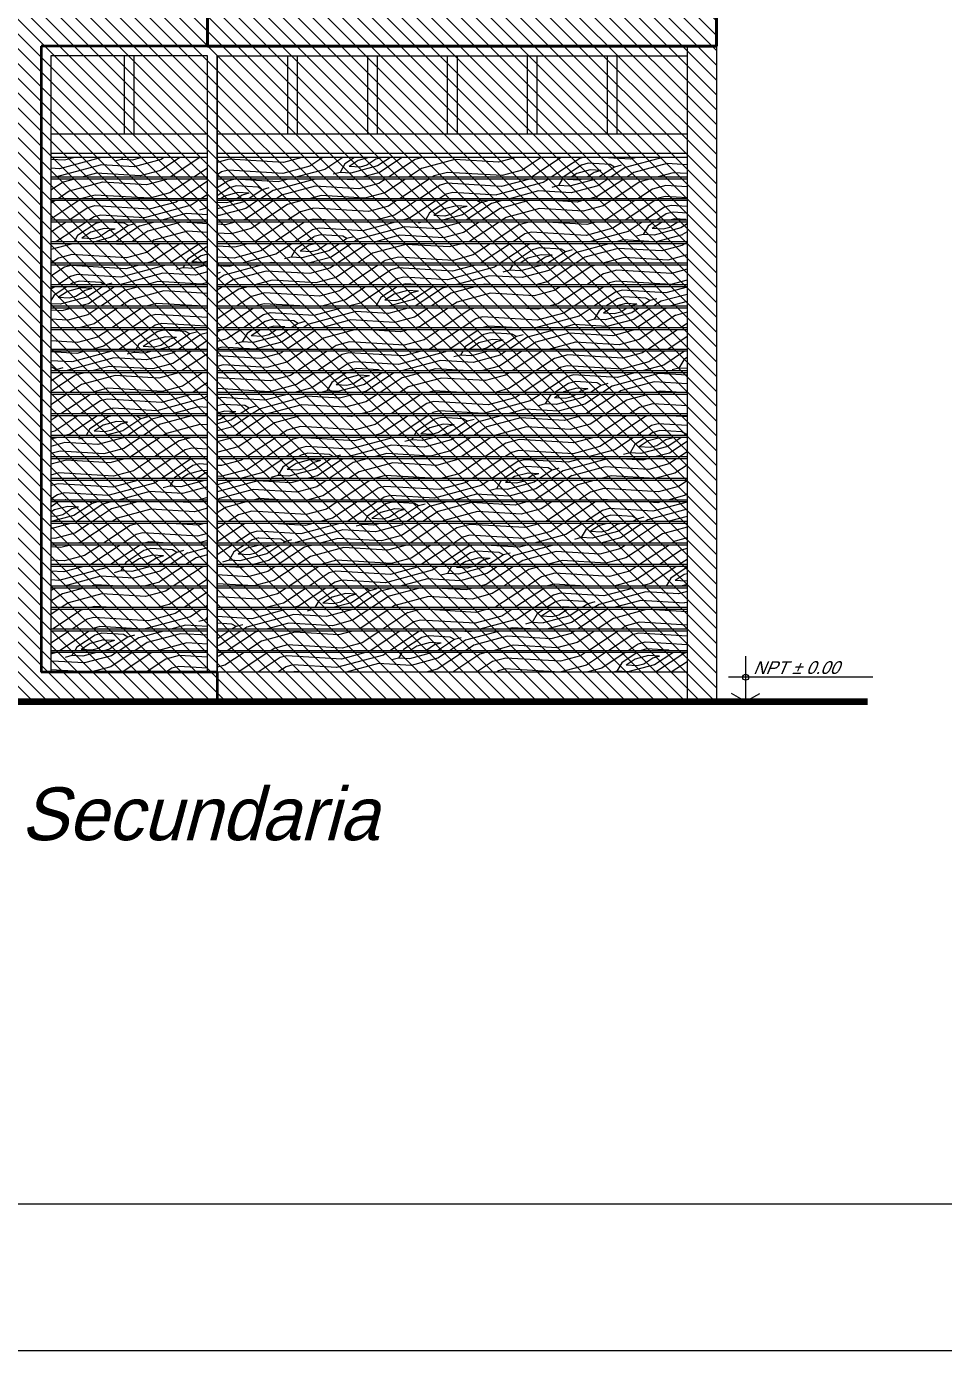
# Model space of a CAD drawing. Header units: millimetres. Extents: x 3779 to 7711, y 1445 to 3132.
# Drawn here: x 3988.84 to 3993.53, y 1448.63 to 1455.39 of the extents above; entities that cross this region are included whole.
import ezdxf

# ---------------------------------------------------------------- set-up
doc = ezdxf.new("R2010")
doc.units = ezdxf.units.MM
for name, color, linetype, lineweight in [('cotas', 7, 'Continuous', 5), ('pluma 0.0', 33, 'Continuous', 0), ('pluma 0.5', 41, 'Continuous', 5), ('pluma 1', 1, 'Continuous', 9), ('pluma 12', 30, 'Continuous', 120), ('pluma 3.5', 253, 'Continuous', 35), ('pluma 4', 34, 'Continuous', 40), ('TEXTO', 7, 'Continuous', 9), ('TEXTURAS', 35, 'Continuous', 5)]:
    doc.layers.add(name, color=color, linetype=linetype, lineweight=lineweight)
doc.styles.add('nombreambiente', font='stylu.ttf', dxfattribs={"oblique": 20})
doc.styles.get("Standard").update_dxf_attribs({"font": 'arial.ttf'})
pattern_1 = [(150, (-154.0932, 25.6991), (-0.6830127, -0.1830127), [0.025, -0.475]), (240, (-154.3539, 25.64753), (0.1830127, -0.6830127), [0.05, -0.45]), (195, (-154.2423, 25.64083), (-0.25, -0.433012702), [0.03535, -0.10605, 0.03535, -0.0707, 0.2475, -0.212156781]), (195, (-154.05904, 25.70823), (-0.25, -0.433012702), [0.035355, -0.07071, 0.035355, -0.56568678]), (195, (-154.2356, 25.75243), (-0.25, -0.433012702), [0.035355, -0.67175178]), (195, (-154.2664, 25.7991), (-0.25, -0.433012702), [0.035355, -0.67175178]), (195, (-154.22645, 25.71828), (-0.25, -0.433012702), [0.035355, -0.67175178]), (195, (-154.2173, 25.68413), (-0.25, -0.433012702), [0.07071, -0.63639678]), (195, (-154.51305, 25.42187), (-0.25, -0.433012702), [0.07071, -0.63639678]), (195, (-154.1865, 25.63748), (-0.25, -0.433012702), [0.14142, -0.56568678]), (195, (-154.17734, 25.60333), (-0.25, -0.433012702), [0.14142, -0.56568678]), (195, (-154.5338, 25.63593), (-0.25, -0.433012702), [0.14142, -0.56568678]), (195, (-154.1807, 25.54753), (-0.25, -0.433012702), [0.106066, -0.60104078]), (195, (-154.1316, 25.43258), (-0.25, -0.433012702), [0.106066, -0.60104078]), (195, (-154.1499, 25.50088), (-0.25, -0.433012702), [0.106066, -0.60104078]), (195, (-154.50635, 25.53347), (-0.25, -0.433012702), [0.1767767, -0.53033008]), (195, (-154.47555, 25.48682), (-0.25, -0.433012702), [0.1767767, -0.53033008]), (195, (-154.45635, 25.62008), (-0.25, -0.433012702), [0.247487373, -0.45961941]), (176.565051, (-154.1615, 25.68078), (-0.433012702, 0.25), [0.055901695, -1.06213229]), (176.565051, (-154.3231, 25.60088), (-0.433012702, 0.25), [0.055901695, -1.06213229]), (176.565051, (-154.27645, 25.63168), (-0.433012702, 0.25), [0.055901695, -1.06213229]), (176.565051, (-154.11484, 25.71158), (-0.433012702, 0.25), [0.1118034, -1.00623059]), (176.565051, (-154.31395, 25.56673), (-0.433012702, 0.25), [0.1677051, -0.95032889]), (176.565051, (-154.28315, 25.52008), (-0.433012702, 0.25), [0.2236068, -0.89442719]), (176.565051, (-154.25234, 25.47343), (-0.433012702, 0.25), [0.2236068, -0.89442719]), (176.565051, (-154.2624, 25.30602), (-0.433012702, 0.25), [0.2236068, -0.89442719]), (176.565051, (-154.2374, 25.34932), (-0.433012702, 0.25), [0.2795085, -0.83852549]), (176.565051, (-154.23404, 25.40512), (-0.433012702, 0.25), [0.2795085, -0.83852549]), (213.434949, (-154.2856, 25.66583), (-0.25, -0.433012702), [0.055901695, -1.06213229]), (213.434949, (-154.19565, 25.67163), (-0.25, -0.433012702), [0.055901695, -1.06213229]), (213.434949, (-154.0932, 25.69908), (-0.25, -0.433012702), [0.1118034, -1.00623059]), (213.434949, (-154.2606, 25.70913), (-0.25, -0.433012702), [0.1118034, -1.00623059]), (213.434949, (-154.0374, 25.69573), (-0.25, -0.433012702), [0.1677051, -0.95032889]), (213.434949, (-153.9941, 25.67073), (-0.25, -0.433012702), [0.2236068, -0.89442719]), (213.434949, (-154.3963, 25.87408), (-0.25, -0.433012702), [0.2236068, -0.89442719]), (213.434949, (-154.26975, 25.74328), (-0.25, -0.433012702), [0.2236068, -0.89442719]), (213.434949, (-154.33135, 25.83658), (-0.25, -0.433012702), [0.2795085, -0.83852549]), (213.434949, (-154.30055, 25.78993), (-0.25, -0.433012702), [0.2795085, -0.83852549])]

# ---------------------------------------------------------------- blocks, each defined once
blk = doc.blocks.new('ttryt')
at = {"layer": 'pluma 1'}
for p, q in [((1118.6396, 393.5141), (1118.6396, 393.2829)), ((1119.2894, 393.4071), (1118.5516, 393.4071)), ((1118.6396, 393.2829), (1118.5676, 393.3244)), ((1118.6396, 393.2829), (1118.7115, 393.3244))]:
    blk.add_line(p, q, dxfattribs=at)
at = {"layer": 'pluma 1', "linetype": 'Continuous'}
blk.add_circle((1118.6396, 393.4071), 0.015, dxfattribs=at)

msp = doc.modelspace()

# ---------------------------------------------------------------- hatches: boundary and pattern name
at = {"layer": 'pluma 0.0'}
h = msp.add_hatch(dxfattribs=at)
h.set_pattern_fill('LINE', color=256, scale=0.016875, angle=135)
h.set_pattern_definition([(135, (-23111.18941, -8375.24651), (-0.03788545551, -0.03788545551), [])])
h.paths.add_polyline_path([(3985.3676, 1451.9447), (3985.3676, 1466.4947), (3992.3676, 1466.4947), (3992.3676, 1451.9447)])
at = {"layer": 'TEXTURAS'}
h = msp.add_hatch(dxfattribs=at)
h.set_pattern_fill('WOODFACE', color=256, scale=0.5, angle=150, pattern_type=2)
h.set_pattern_definition(pattern_1)
h.paths.add_polyline_path([(3989.7676, 1454.3947), (3988.9676, 1454.3947), (3988.9676, 1454.2947), (3989.7676, 1454.2947)])
h.paths.add_polyline_path([(3989.7676, 1454.5047), (3988.9676, 1454.5047), (3988.9676, 1454.4047), (3989.7676, 1454.4047)])
h.paths.add_polyline_path([(3989.7676, 1454.6147), (3988.9676, 1454.6147), (3988.9676, 1454.5147), (3989.7676, 1454.5147)])
h.paths.add_polyline_path([(3989.7676, 1454.7247), (3988.9676, 1454.7247), (3988.9676, 1454.6247), (3989.7676, 1454.6247)])
h = msp.add_hatch(dxfattribs=at)
h.set_pattern_fill('WOODFACE', color=256, scale=0.5, angle=150, pattern_type=2)
h.set_pattern_definition(pattern_1)
h.paths.add_polyline_path([(3992.2176, 1452.1947), (3989.8176, 1452.1947), (3989.8176, 1452.0947), (3992.2176, 1452.0947)])
h.paths.add_polyline_path([(3992.2176, 1452.3047), (3989.8176, 1452.3047), (3989.8176, 1452.2047), (3992.2176, 1452.2047)])
h.paths.add_polyline_path([(3992.2176, 1452.4147), (3989.8176, 1452.4147), (3989.8176, 1452.3147), (3992.2176, 1452.3147)])
h.paths.add_polyline_path([(3992.2176, 1452.5247), (3989.8176, 1452.5247), (3989.8176, 1452.4247), (3992.2176, 1452.4247)])
h.paths.add_polyline_path([(3992.2176, 1452.6347), (3989.8176, 1452.6347), (3989.8176, 1452.5347), (3992.2176, 1452.5347)])
h.paths.add_polyline_path([(3992.2176, 1452.7447), (3989.8176, 1452.7447), (3989.8176, 1452.6447), (3992.2176, 1452.6447)])
h.paths.add_polyline_path([(3992.2176, 1452.8547), (3989.8176, 1452.8547), (3989.8176, 1452.7547), (3992.2176, 1452.7547)])
h.paths.add_polyline_path([(3992.2176, 1452.9647), (3989.8176, 1452.9647), (3989.8176, 1452.8647), (3992.2176, 1452.8647)])
h.paths.add_polyline_path([(3992.2176, 1453.0747), (3989.8176, 1453.0747), (3989.8176, 1452.9747), (3992.2176, 1452.9747)])
h.paths.add_polyline_path([(3992.2176, 1453.1847), (3989.8176, 1453.1847), (3989.8176, 1453.0847), (3992.2176, 1453.0847)])
h.paths.add_polyline_path([(3992.2176, 1453.2947), (3989.8176, 1453.2947), (3989.8176, 1453.1947), (3992.2176, 1453.1947)])
h.paths.add_polyline_path([(3992.2176, 1453.4047), (3989.8176, 1453.4047), (3989.8176, 1453.3047), (3992.2176, 1453.3047)])
h.paths.add_polyline_path([(3992.2176, 1453.5147), (3989.8176, 1453.5147), (3989.8176, 1453.4147), (3992.2176, 1453.4147)])
h.paths.add_polyline_path([(3992.2176, 1453.6247), (3989.8176, 1453.6247), (3989.8176, 1453.5247), (3992.2176, 1453.5247)])
h.paths.add_polyline_path([(3992.2176, 1453.7347), (3989.8176, 1453.7347), (3989.8176, 1453.6347), (3992.2176, 1453.6347)])
h.paths.add_polyline_path([(3992.2176, 1453.8447), (3989.8176, 1453.8447), (3989.8176, 1453.7447), (3992.2176, 1453.7447)])
h.paths.add_polyline_path([(3992.2176, 1453.9547), (3989.8176, 1453.9547), (3989.8176, 1453.8547), (3992.2176, 1453.8547)])
h.paths.add_polyline_path([(3992.2176, 1454.0647), (3989.8176, 1454.0647), (3989.8176, 1453.9647), (3992.2176, 1453.9647)])
h.paths.add_polyline_path([(3992.2176, 1454.1747), (3989.8176, 1454.1747), (3989.8176, 1454.0747), (3992.2176, 1454.0747)])
h.paths.add_polyline_path([(3992.2176, 1454.2847), (3989.8176, 1454.2847), (3989.8176, 1454.1847), (3992.2176, 1454.1847)])
h.paths.add_polyline_path([(3992.2176, 1454.3947), (3989.8176, 1454.3947), (3989.8176, 1454.2947), (3992.2176, 1454.2947)])
h.paths.add_polyline_path([(3992.2176, 1454.5047), (3989.8176, 1454.5047), (3989.8176, 1454.4047), (3992.2176, 1454.4047)])
h.paths.add_polyline_path([(3992.2176, 1454.6147), (3989.8176, 1454.6147), (3989.8176, 1454.5147), (3992.2176, 1454.5147)])
h.paths.add_polyline_path([(3992.2176, 1454.7247), (3989.8176, 1454.7247), (3989.8176, 1454.6247), (3992.2176, 1454.6247)])
h = msp.add_hatch(dxfattribs=at)
h.set_pattern_fill('WOODFACE', color=256, scale=0.5, angle=150, pattern_type=2)
h.set_pattern_definition([(150, (13.17765, 26.3241), (-0.6830127, -0.1830127), [0.025, -0.475]), (240, (12.91694, 26.27253), (0.1830127, -0.6830127), [0.05, -0.45]), (195, (13.02855, 26.26583), (-0.25, -0.433012702), [0.03535, -0.10605, 0.03535, -0.0707, 0.2475, -0.212156781]), (195, (13.2118, 26.33323), (-0.25, -0.433012702), [0.035355, -0.07071, 0.035355, -0.56568678]), (195, (13.03524, 26.37743), (-0.25, -0.433012702), [0.035355, -0.67175178]), (195, (13.00444, 26.4241), (-0.25, -0.433012702), [0.035355, -0.67175178]), (195, (13.0444, 26.34328), (-0.25, -0.433012702), [0.035355, -0.67175178]), (195, (13.05355, 26.30913), (-0.25, -0.433012702), [0.07071, -0.63639678]), (195, (12.7578, 26.04687), (-0.25, -0.433012702), [0.07071, -0.63639678]), (195, (13.08435, 26.26248), (-0.25, -0.433012702), [0.14142, -0.56568678]), (195, (13.0935, 26.22833), (-0.25, -0.433012702), [0.14142, -0.56568678]), (195, (12.73704, 26.26093), (-0.25, -0.433012702), [0.14142, -0.56568678]), (195, (13.09015, 26.17253), (-0.25, -0.433012702), [0.106066, -0.60104078]), (195, (13.13925, 26.05758), (-0.25, -0.433012702), [0.106066, -0.60104078]), (195, (13.12095, 26.12588), (-0.25, -0.433012702), [0.106066, -0.60104078]), (195, (12.7645, 26.15847), (-0.25, -0.433012702), [0.1767767, -0.53033008]), (195, (12.7953, 26.11182), (-0.25, -0.433012702), [0.1767767, -0.53033008]), (195, (12.8145, 26.24508), (-0.25, -0.433012702), [0.247487373, -0.45961941]), (176.565051, (13.10935, 26.30578), (-0.433012702, 0.25), [0.055901695, -1.06213229]), (176.565051, (12.94774, 26.22588), (-0.433012702, 0.25), [0.055901695, -1.06213229]), (176.565051, (12.9944, 26.25668), (-0.433012702, 0.25), [0.055901695, -1.06213229]), (176.565051, (13.156, 26.33658), (-0.433012702, 0.25), [0.1118034, -1.00623059]), (176.565051, (12.9569, 26.19173), (-0.433012702, 0.25), [0.1677051, -0.95032889]), (176.565051, (12.9877, 26.14508), (-0.433012702, 0.25), [0.2236068, -0.89442719]), (176.565051, (13.0185, 26.09843), (-0.433012702, 0.25), [0.2236068, -0.89442719]), (176.565051, (13.00845, 25.93102), (-0.433012702, 0.25), [0.2236068, -0.89442719]), (176.565051, (13.03345, 25.97432), (-0.433012702, 0.25), [0.2795085, -0.83852549]), (176.565051, (13.0368, 26.03012), (-0.433012702, 0.25), [0.2795085, -0.83852549]), (213.434949, (12.98524, 26.29083), (-0.25, -0.433012702), [0.055901695, -1.06213229]), (213.434949, (13.0752, 26.29663), (-0.25, -0.433012702), [0.055901695, -1.06213229]), (213.434949, (13.17765, 26.32408), (-0.25, -0.433012702), [0.1118034, -1.00623059]), (213.434949, (13.01024, 26.33413), (-0.25, -0.433012702), [0.1118034, -1.00623059]), (213.434949, (13.23345, 26.32073), (-0.25, -0.433012702), [0.1677051, -0.95032889]), (213.434949, (13.27675, 26.29573), (-0.25, -0.433012702), [0.2236068, -0.89442719]), (213.434949, (12.87454, 26.49908), (-0.25, -0.433012702), [0.2236068, -0.89442719]), (213.434949, (13.0011, 26.36828), (-0.25, -0.433012702), [0.2236068, -0.89442719]), (213.434949, (12.9395, 26.46158), (-0.25, -0.433012702), [0.2795085, -0.83852549]), (213.434949, (12.9703, 26.41493), (-0.25, -0.433012702), [0.2795085, -0.83852549])])
h.paths.add_polyline_path([(3989.7676, 1452.0947), (3989.7676, 1452.1947), (3988.9676, 1452.1947), (3988.9676, 1452.0947)])
h.paths.add_polyline_path([(3989.7676, 1452.2047), (3989.7676, 1452.3047), (3988.9676, 1452.3047), (3988.9676, 1452.2047)])
h.paths.add_polyline_path([(3989.7676, 1452.3147), (3989.7676, 1452.4147), (3988.9676, 1452.4147), (3988.9676, 1452.3147)])
h.paths.add_polyline_path([(3989.7676, 1452.4247), (3989.7676, 1452.5247), (3988.9676, 1452.5247), (3988.9676, 1452.4247)])
h.paths.add_polyline_path([(3989.7676, 1452.5347), (3989.7676, 1452.6347), (3988.9676, 1452.6347), (3988.9676, 1452.5347)])
h.paths.add_polyline_path([(3989.7676, 1452.6447), (3989.7676, 1452.7447), (3988.9676, 1452.7447), (3988.9676, 1452.6447)])
h.paths.add_polyline_path([(3989.7676, 1452.7547), (3989.7676, 1452.8547), (3988.9676, 1452.8547), (3988.9676, 1452.7547)])
h.paths.add_polyline_path([(3989.7676, 1452.8647), (3989.7676, 1452.9647), (3988.9676, 1452.9647), (3988.9676, 1452.8647)])
h.paths.add_polyline_path([(3989.7676, 1452.9747), (3989.7676, 1453.0747), (3988.9676, 1453.0747), (3988.9676, 1452.9747)])
h.paths.add_polyline_path([(3989.7676, 1453.0847), (3989.7676, 1453.1847), (3988.9676, 1453.1847), (3988.9676, 1453.0847)])
h.paths.add_polyline_path([(3989.7676, 1453.1947), (3989.7676, 1453.2947), (3988.9676, 1453.2947), (3988.9676, 1453.1947)])
h.paths.add_polyline_path([(3989.7676, 1453.3047), (3989.7676, 1453.4047), (3988.9676, 1453.4047), (3988.9676, 1453.3047)])
h.paths.add_polyline_path([(3989.7676, 1453.4147), (3989.7676, 1453.5147), (3988.9676, 1453.5147), (3988.9676, 1453.4147)])
h.paths.add_polyline_path([(3989.7676, 1453.5247), (3989.7676, 1453.6247), (3988.9676, 1453.6247), (3988.9676, 1453.5247)])
h.paths.add_polyline_path([(3989.7676, 1453.6347), (3989.7676, 1453.7347), (3988.9676, 1453.7347), (3988.9676, 1453.6347)])
h.paths.add_polyline_path([(3989.7676, 1453.7447), (3989.7676, 1453.8447), (3988.9676, 1453.8447), (3988.9676, 1453.7447)])
h.paths.add_polyline_path([(3989.7676, 1453.8547), (3989.7676, 1453.9547), (3988.9676, 1453.9547), (3988.9676, 1453.8547)])
h.paths.add_polyline_path([(3989.7676, 1453.9647), (3989.7676, 1454.0647), (3988.9676, 1454.0647), (3988.9676, 1453.9647)])
h.paths.add_polyline_path([(3989.7676, 1454.0747), (3989.7676, 1454.1747), (3988.9676, 1454.1747), (3988.9676, 1454.0747)])
h.paths.add_polyline_path([(3989.7676, 1454.1847), (3989.7676, 1454.2847), (3988.9676, 1454.2847), (3988.9676, 1454.1847)])

# ---------------------------------------------------------------- linework, layer by layer
at = {"layer": 'cotas'}
for points in [[(3943.8761, 1448.6283), (4003.2761, 1448.6283), (4003.2761, 1490.6283), (3943.8761, 1490.6283)], [(3944.6261, 1449.3783), (4002.5261, 1449.3783), (4002.5261, 1489.8783), (3944.6261, 1489.8783)]]:
    msp.add_lwpolyline(points, close=True, dxfattribs=at)
at = {"layer": 'pluma 0.5'}
for p, q in [((3989.7676, 1454.7247), (3988.9676, 1454.7247)), ((3992.2176, 1454.7247), (3989.8176, 1454.7247)), ((3989.7676, 1454.6247), (3988.9676, 1454.6247)), ((3992.2176, 1454.6247), (3989.8176, 1454.6247)), ((3989.7676, 1454.6147), (3988.9676, 1454.6147)), ((3992.2176, 1454.6147), (3989.8176, 1454.6147)), ((3989.7676, 1454.5147), (3988.9676, 1454.5147)), ((3989.7676, 1454.5047), (3988.9676, 1454.5047)), ((3992.2176, 1454.5147), (3989.8176, 1454.5147)), ((3992.2176, 1454.5047), (3989.8176, 1454.5047)), ((3989.7676, 1454.4047), (3988.9676, 1454.4047)), ((3989.7676, 1454.3947), (3988.9676, 1454.3947)), ((3992.2176, 1454.4047), (3989.8176, 1454.4047)), ((3992.2176, 1454.3947), (3989.8176, 1454.3947)), ((3989.7676, 1454.2947), (3988.9676, 1454.2947)), ((3992.2176, 1454.2947), (3989.8176, 1454.2947)), ((3989.7676, 1454.2847), (3988.9676, 1454.2847)), ((3992.2176, 1454.2847), (3989.8176, 1454.2847)), ((3989.7676, 1454.1847), (3988.9676, 1454.1847)), ((3989.7676, 1454.1747), (3988.9676, 1454.1747)), ((3992.2176, 1454.1847), (3989.8176, 1454.1847)), ((3992.2176, 1454.1747), (3989.8176, 1454.1747)), ((3989.7676, 1454.0747), (3988.9676, 1454.0747)), ((3989.7676, 1454.0647), (3988.9676, 1454.0647)), ((3992.2176, 1454.0747), (3989.8176, 1454.0747)), ((3992.2176, 1454.0647), (3989.8176, 1454.0647)), ((3989.7676, 1453.9647), (3988.9676, 1453.9647)), ((3989.7676, 1453.9547), (3988.9676, 1453.9547)), ((3992.2176, 1453.9647), (3989.8176, 1453.9647)), ((3992.2176, 1453.9547), (3989.8176, 1453.9547)), ((3989.7676, 1453.8547), (3988.9676, 1453.8547)), ((3989.7676, 1453.8447), (3988.9676, 1453.8447)), ((3992.2176, 1453.8547), (3989.8176, 1453.8547)), ((3992.2176, 1453.8447), (3989.8176, 1453.8447)), ((3989.7676, 1453.7447), (3988.9676, 1453.7447)), ((3992.2176, 1453.7447), (3989.8176, 1453.7447)), ((3989.7676, 1453.7347), (3988.9676, 1453.7347)), ((3992.2176, 1453.7347), (3989.8176, 1453.7347)), ((3989.7676, 1453.6347), (3988.9676, 1453.6347)), ((3989.7676, 1453.6247), (3988.9676, 1453.6247)), ((3992.2176, 1453.6347), (3989.8176, 1453.6347)), ((3992.2176, 1453.6247), (3989.8176, 1453.6247)), ((3989.7676, 1453.5247), (3988.9676, 1453.5247)), ((3989.7676, 1453.5147), (3988.9676, 1453.5147)), ((3992.2176, 1453.5247), (3989.8176, 1453.5247)), ((3992.2176, 1453.5147), (3989.8176, 1453.5147)), ((3989.7676, 1453.4147), (3988.9676, 1453.4147)), ((3992.2176, 1453.4147), (3989.8176, 1453.4147)), ((3989.7676, 1453.4047), (3988.9676, 1453.4047)), ((3992.2176, 1453.4047), (3989.8176, 1453.4047)), ((3989.7676, 1453.3047), (3988.9676, 1453.3047)), ((3989.7676, 1453.2947), (3988.9676, 1453.2947)), ((3992.2176, 1453.3047), (3989.8176, 1453.3047)), ((3992.2176, 1453.2947), (3989.8176, 1453.2947)), ((3989.7676, 1453.1947), (3988.9676, 1453.1947)), ((3989.7676, 1453.1847), (3988.9676, 1453.1847)), ((3992.2176, 1453.1947), (3989.8176, 1453.1947)), ((3992.2176, 1453.1847), (3989.8176, 1453.1847)), ((3989.7676, 1453.0847), (3988.9676, 1453.0847)), ((3989.7676, 1453.0747), (3988.9676, 1453.0747)), ((3992.2176, 1453.0847), (3989.8176, 1453.0847)), ((3992.2176, 1453.0747), (3989.8176, 1453.0747)), ((3989.7676, 1452.9747), (3988.9676, 1452.9747)), ((3989.7676, 1452.9647), (3988.9676, 1452.9647)), ((3992.2176, 1452.9747), (3989.8176, 1452.9747)), ((3992.2176, 1452.9647), (3989.8176, 1452.9647)), ((3989.7676, 1452.8647), (3988.9676, 1452.8647)), ((3989.7676, 1452.8547), (3988.9676, 1452.8547)), ((3992.2176, 1452.8647), (3989.8176, 1452.8647)), ((3992.2176, 1452.8547), (3989.8176, 1452.8547)), ((3989.7676, 1452.7547), (3988.9676, 1452.7547)), ((3989.7676, 1452.7447), (3988.9676, 1452.7447)), ((3992.2176, 1452.7547), (3989.8176, 1452.7547)), ((3992.2176, 1452.7447), (3989.8176, 1452.7447)), ((3989.7676, 1452.6447), (3988.9676, 1452.6447)), ((3989.7676, 1452.6347), (3988.9676, 1452.6347)), ((3992.2176, 1452.6447), (3989.8176, 1452.6447)), ((3992.2176, 1452.6347), (3989.8176, 1452.6347)), ((3989.7676, 1452.5347), (3988.9676, 1452.5347)), ((3992.2176, 1452.5347), (3989.8176, 1452.5347)), ((3989.7676, 1452.5247), (3988.9676, 1452.5247)), ((3992.2176, 1452.5247), (3989.8176, 1452.5247)), ((3989.7676, 1452.4247), (3988.9676, 1452.4247)), ((3989.7676, 1452.4147), (3988.9676, 1452.4147)), ((3992.2176, 1452.4247), (3989.8176, 1452.4247)), ((3992.2176, 1452.4147), (3989.8176, 1452.4147)), ((3989.7676, 1452.3147), (3988.9676, 1452.3147)), ((3989.7676, 1452.3047), (3988.9676, 1452.3047)), ((3992.2176, 1452.3147), (3989.8176, 1452.3147)), ((3992.2176, 1452.3047), (3989.8176, 1452.3047)), ((3989.7676, 1452.2047), (3988.9676, 1452.2047)), ((3989.7676, 1452.1947), (3988.9676, 1452.1947)), ((3992.2176, 1452.2047), (3989.8176, 1452.2047)), ((3992.2176, 1452.1947), (3989.8176, 1452.1947))]:
    msp.add_line(p, q, dxfattribs=at)
at = {"layer": 'pluma 1'}
for p, q in [((3989.3426, 1454.8447), (3989.3426, 1455.2447)), ((3989.3926, 1454.8447), (3989.3926, 1455.2447)), ((3989.8176, 1455.2447), (3989.8176, 1452.0947)), ((3989.8176, 1455.2447), (3992.2176, 1455.2447)), ((3990.1759, 1455.2447), (3990.1759, 1454.8447)), ((3990.2259, 1455.2447), (3990.2259, 1454.8447)), ((3990.5842, 1455.2447), (3990.5842, 1454.8447)), ((3990.6342, 1455.2447), (3990.6342, 1454.8447)), ((3990.9926, 1455.2447), (3990.9926, 1454.8447)), ((3991.0426, 1455.2447), (3991.0426, 1454.8447)), ((3991.4009, 1455.2447), (3991.4009, 1454.8447)), ((3991.4509, 1455.2447), (3991.4509, 1454.8447)), ((3991.8092, 1455.2447), (3991.8092, 1454.8447)), ((3991.8592, 1455.2447), (3991.8592, 1454.8447)), ((3992.2176, 1455.2947), (3992.2176, 1451.9447)), ((3992.3676, 1455.2947), (3992.3676, 1451.9447)), ((3989.7676, 1454.8447), (3988.9676, 1454.8447)), ((3992.2176, 1454.8447), (3989.8176, 1454.8447)), ((3989.7676, 1454.7447), (3988.9676, 1454.7447)), ((3992.2176, 1454.7447), (3989.8176, 1454.7447)), ((3992.2176, 1452.0947), (3989.8176, 1452.0947))]:
    msp.add_line(p, q, dxfattribs=at)
msp.add_lwpolyline([(3989.8176, 1455.2947), (3988.9176, 1455.2947), (3988.9176, 1452.0947), (3989.8176, 1452.0947), (3989.8176, 1455.2447)], dxfattribs=at)
msp.add_lwpolyline([(3989.7676, 1455.2447), (3988.9676, 1455.2447), (3988.9676, 1452.0947), (3989.7676, 1452.0947)], close=True, dxfattribs=at)
at = {"layer": 'pluma 12'}
msp.add_line((3984.6185, 1451.9447), (3993.1391, 1451.9447), dxfattribs=at)
at = {"layer": 'pluma 3.5'}
for p, q in [((3988.9176, 1455.2947), (3988.9176, 1452.0947)), ((3989.7676, 1455.2947), (3988.9176, 1455.2947)), ((3989.8176, 1452.0947), (3988.9176, 1452.0947)), ((3989.8176, 1452.0947), (3989.8176, 1451.9447))]:
    msp.add_line(p, q, dxfattribs=at)
at = {"layer": 'pluma 4'}
for p, q in [((3989.7676, 1463.8947), (3989.7676, 1455.2947)), ((3992.3676, 1463.8947), (3992.3676, 1455.2947)), ((3989.7676, 1455.2947), (3992.3676, 1455.2947))]:
    msp.add_line(p, q, dxfattribs=at)

# ---------------------------------------------------------------- block references
at = {"layer": 'pluma 1', "linetype": 'Continuous'}
msp.add_blockref('ttryt', (2873.8775, 1058.6618), dxfattribs=at)

# ---------------------------------------------------------------- texts
at = {"layer": 'TEXTO', "insert": (3992.5551, 1452.151), "char_height": 0.065, "width": 0.790868, "attachment_point": 1, "style": 'nombreambiente'}
msp.add_mtext('{\\Q23;NPT %%P 0.00}', dxfattribs=at)
at = {"layer": 'TEXTO', "insert": (3987.1474, 1451.5061), "char_height": 0.27, "width": 5.080878, "attachment_point": 1}
msp.add_mtext('{\\fStylus BT|b0|i0|c0|p34;\\Q15;Elevación Secundaria}', dxfattribs=at)

doc.saveas('drawing.dxf')
